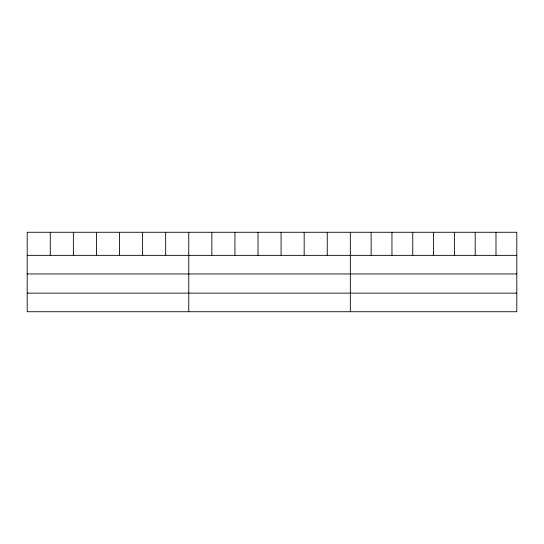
<?xml version="1.0" encoding="UTF-8"?>
<svg xmlns="http://www.w3.org/2000/svg" width="544" height="544" viewBox="0 0 544 544"><rect width="100%" height="100%" fill="white"/><g stroke="black" fill="none" stroke-linecap="round" stroke-linejoin="round"><path stroke-width="0.82" d="M516.8 273.958L516.8 232.268L27.2 232.268L27.2 311.732L516.8 311.732L516.8 273.958L27.2 273.958M27.2 255.354L516.8 255.354M27.2 293.128L516.8 293.128M495.992 232.268L495.992 255.354M475.184 232.268L475.184 255.354M454.376 232.268L454.376 255.354M433.568 232.268L433.568 255.354M412.76 232.268L412.76 255.354M391.952 232.268L391.952 255.354M371.144 232.268L371.144 255.354M350.336 232.268L350.336 311.732M327.257 232.268L327.257 255.354M304.171 232.268L304.171 255.354M281.092 232.268L281.092 255.354M258.012 232.268L258.012 255.354M234.933 232.268L234.933 255.354M211.847 232.268L211.847 255.354M188.768 232.268L188.768 311.732M165.689 232.268L165.689 255.354M142.603 232.268L142.603 255.354M119.524 232.268L119.524 255.354M96.444 232.268L96.444 255.354M73.365 232.268L73.365 255.354M50.279 232.268L50.279 255.354"/></g></svg>
